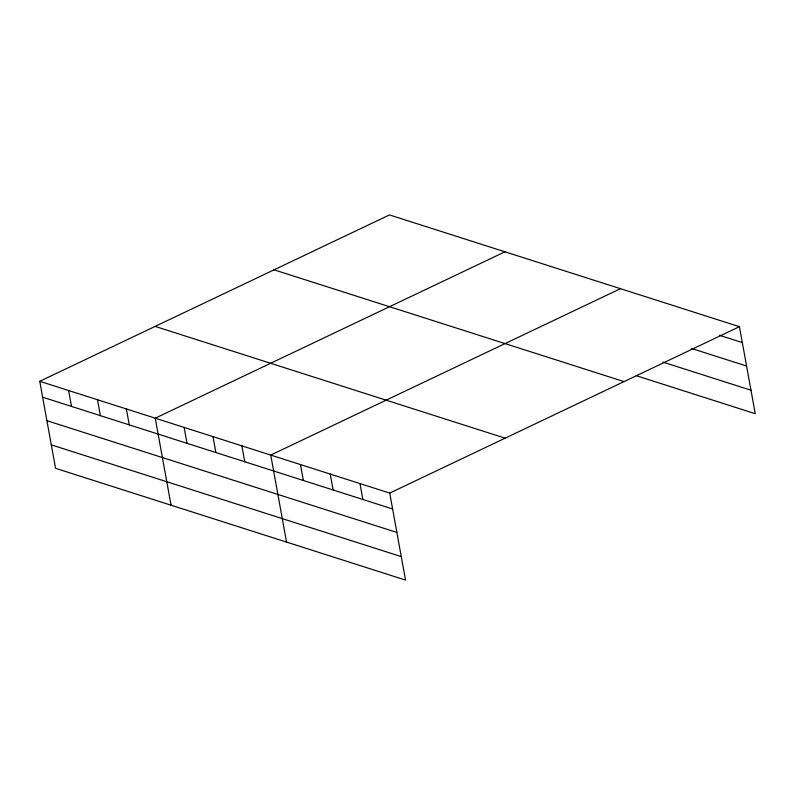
<?xml version="1.0" encoding="UTF-8"?>
<svg xmlns="http://www.w3.org/2000/svg" width="795" height="795" viewBox="0 0 795 795"><rect width="100%" height="100%" fill="white"/><g stroke="black" fill="none" stroke-linecap="round" stroke-linejoin="round"><path stroke-width="1.19" d="M39.75 381.302L389.729 493.079L405.539 580.082L55.561 468.315L39.75 381.302L389.461 214.918L739.439 326.685L755.25 413.698L636.258 375.687M504.954 251.796L155.244 418.19L171.054 505.203M620.448 288.684L270.737 455.078L286.548 542.081M389.729 493.079L739.439 326.685M719.445 335.281L742.331 342.585M691.67 348.508L746.594 366.048M662.881 362.093L750.987 390.226M274.056 269.823L624.035 381.6M155.154 326.397L505.133 438.164M42.642 397.202L392.621 508.979M46.905 420.674L396.884 532.441M51.297 444.852L401.276 556.619M359.976 483.579L362.868 499.479M330.233 474.078L333.125 489.978M300.48 464.578L303.372 480.478M241.859 445.856L244.751 461.756M212.99 436.634L215.882 452.534M184.112 427.412L187.004 443.312M126.365 408.968L129.257 424.868M97.497 399.746L100.389 415.646M68.618 390.524L71.51 406.424"/></g></svg>
